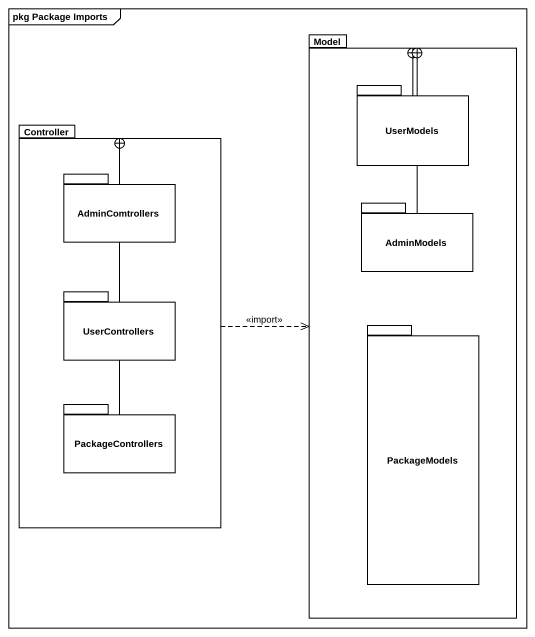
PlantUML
@startuml
mainframe pkg Package Imports
package Model {
  package UserModels {
  }
  package AdminModels {
  }
  package PackageModels {
  }
}
package Controller {
  package AdminComtrollers {
  }
  package UserControllers {
  }
  package PackageControllers {
  }
}
UserModels --+ Model
Controller .right.> Model : <<import>>
AdminComtrollers --+ Controller
AdminModels --+ Model
UserControllers --+ Controller
PackageControllers -up-+ Controller
@enduml
